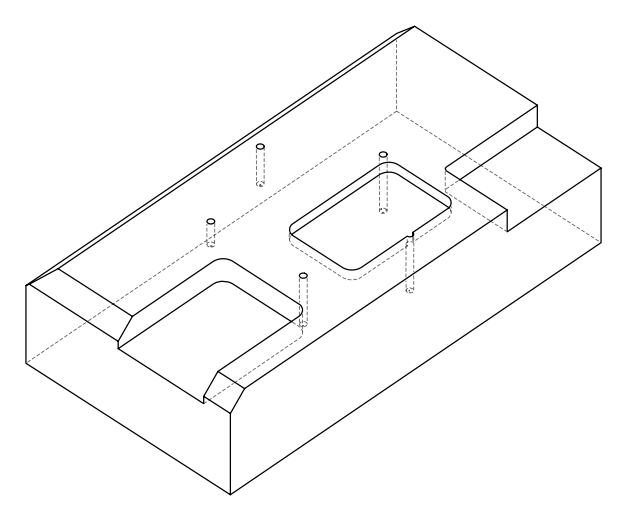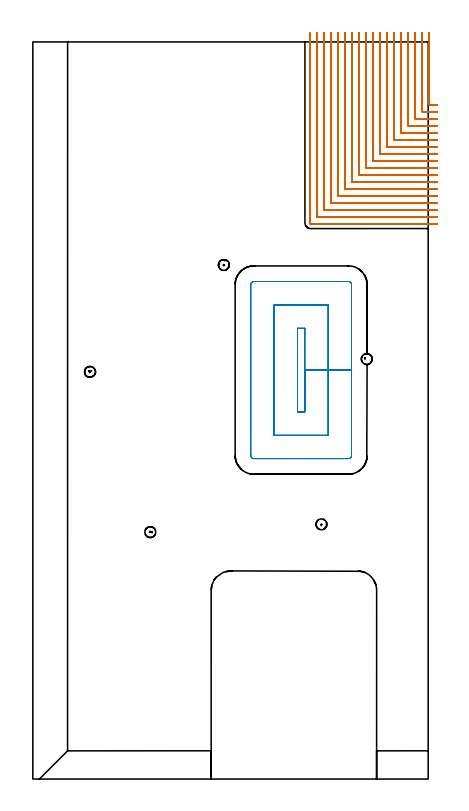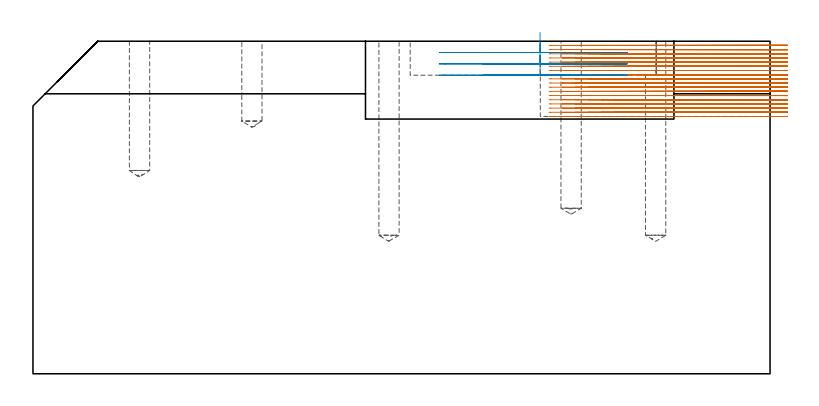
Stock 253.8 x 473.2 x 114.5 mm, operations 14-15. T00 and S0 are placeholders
(PLAN: 16 operations, 4 tool changes, 152.1 min)
(1 SPOT_DRILL | STEP1POCKET | NXT0321_9005460120000 | 0.03 min | 1 mm3)
(2 SPOT_DRILL_1 | STEP1POCKET_1 | NXT0321_9005460120000 | 0.03 min | 0 mm3)
(3 SPOT_DRILL_2 | STEP1POCKET_2 | NXT0321_9005460120000 | 0.03 min | 0 mm3)
(4 SPOT_DRILL_3 | STEP1POCKET_3 | NXT0321_9005460120000 | 0.03 min | 1 mm3)
(5 SPOT_DRILL_4 | STEP1POCKET_4 | NXT0321_9005460120000 | 0.03 min | 0 mm3)
(6 DRILL_BLIND_HOLE_INTO_CENTER | STEP1POCKET | UGT0301_465 | 0.29 min | 2563 mm3)
(7 DRILL_BLIND_HOLE_INTO_CENTER_1 | STEP1POCKET_1 | UGT0301_465 | 0.2 min | 1716 mm3)
(8 DRILL_BLIND_HOLE_INTO_CENTER_2 | STEP1POCKET_2 | UGT0301_465 | 0.13 min | 1106 mm3)
(9 DRILL_BLIND_HOLE_INTO_CENTER_3 | STEP1POCKET_3 | UGT0301_465 | 0.25 min | 2175 mm3)
(10 DRILL_BLIND_HOLE_INTO_CENTER_4 | STEP1POCKET_4 | UGT0301_465 | 0.29 min | 2566 mm3)
(11 AREA_MILL | FG_CHAMFER_SURFACE | UGT0205_001 | 5.94 min | 19822 mm3)
(12 AREA_MILL_1 | FG_CHAMFER_SURFACE_1 | UGT0205_001 | 2.12 min | 6679 mm3)
(13 AREA_MILL_2 | FG_CHAMFER_SURFACE_2 | UGT0205_001 | 30.24 min | 115185 mm3)
(14 MILL_CORNER_NOTCH_RECTANGULAR | CORNER_NOTCH_RECTANGULAR | NXT0201_008 | Follow Part, ap 1.5, ae 75% | 91.65 min | 245388 mm3)
(15 MILL_RECTANGULAR_POCKET | POCKET_RECTANGULAR_STRAIGHT | UGT0201_136 | Follow Part, ap 5, ae 75% | 4.76 min | 130824 mm3)
(16 MILL_SLOT | SLOT_PARTIAL_RECTANGULAR | UGT0201_136 | Follow Part, ap 5, ae 75% | 16.13 min | 376020 mm3)
(TOOL NXT0321_9005460120000 | NC Spot Drill, 142deg, 12mm, Carbide, Uncoated | D12 PA142 FL30 Z2)
(TOOL UGT0301_465 | Carbide Drill 7.0 mm | D7 PA118 FL69 Z2)
(TOOL UGT0205_001 | Chamfer Mill 20 x 3 x 45 deg. | D20 FL50 Z2)
(TOOL NXT0201_008 | ENDMILL 6mm [2P460-0600-NA 1630] | D6 FL26 Z6)
(TOOL UGT0201_136 | Carbide End Mill 20.0 | D20 FL30 Z4)
(OP 14 MILL_CORNER_NOTCH_RECTANGULAR)
G17 G21 G94 G90
T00 M6
G54
G17 G0 G90 X254.2 Y479.173 S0 M3
G43 Z124.5 H1
Z113.061
G94 G1 Y476.173 F250.
Y433.195 F500.
G3 X254.495 Y432.9 R0.3
G1 X256.8
X259.8 F250.
G0 Z124.5
X249.7 Y479.2
Z113.061
G1 Y476.2
Y428.695 F500.
G3 X249.995 Y428.4 R0.3
G1 X256.8
X259.8 F250.
G0 Z124.5
X245.2 Y479.2
Z113.061
G1 Y476.2
Y424.195 F500.
G3 X245.495 Y423.9 R0.3
G1 X256.8
X259.8 F250.
G0 Z124.5
X240.7 Y479.2
Z113.061
G1 Y476.2
Y419.695 F500.
G3 X240.995 Y419.4 R0.3
G1 X256.8
X259.8 F250.
G0 Z124.5
X236.2 Y479.2
Z113.061
G1 Y476.2
Y415.195 F500.
G3 X236.495 Y414.9 R0.3
G1 X256.8
X259.8 F250.
G0 Z124.5
X231.7 Y479.2
Z113.061
G1 Y476.2
Y410.696 F500.
G3 X231.996 Y410.4 R0.3
G1 X256.8
X259.8 F250.
G0 Z124.5
X227.2 Y479.2
Z113.061
G1 Y476.2
Y406.196 F500.
G3 X227.496 Y405.9 R0.3
G1 X256.8
X259.8 F250.
G0 Z124.5
X222.7 Y479.2
Z113.061
G1 Y476.2
Y401.696 F500.
G3 X222.996 Y401.4 R0.3
G1 X256.8
X259.8 F250.
G0 Z124.5
X218.2 Y479.2
Z113.061
G1 Y476.2
Y397.196 F500.
G3 X218.496 Y396.9 R0.3
G1 X256.8
X259.8 F250.
G0 Z124.5
X213.7 Y479.2
Z113.061
G1 Y476.2
Y392.696 F500.
G3 X213.996 Y392.4 R0.3
G1 X256.8
X259.8 F250.
G0 Z124.5
X209.2 Y479.2
Z113.061
G1 Y476.2
Y388.196 F500.
G3 X209.496 Y387.9 R0.3
G1 X256.8
X259.8 F250.
G0 Z124.5
X204.7 Y479.2
Z113.061
G1 Y476.2
Y383.697 F500.
G3 X204.997 Y383.4 R0.3
G1 X256.8
X259.8 F250.
G0 Z124.5
X200.2 Y479.2
Z113.061
G1 Y476.2
Y379.197 F500.
G3 X200.497 Y378.9 R0.3
G1 X256.8
X259.8 F250.
G0 Z124.5
X195.7 Y479.2
Z113.061
G1 Y476.2
Y374.697 F500.
G3 X195.997 Y374.4 R0.3
G1 X256.8
X259.8 F250.
G0 Z124.5
X191.2 Y479.2
Z113.061
G1 Y476.2
Y370.197 F500.
G3 X191.497 Y369.9 R0.3
G1 X256.8
X259.8 F250.
G0 Z124.5
X186.7 Y479.2
Z113.061
G1 Y476.2
Y365.697 F500.
G3 X186.997 Y365.4 R0.3
G1 X256.8
X259.8 F250.
G0 Z124.5
X182.2 Y479.2
Z113.061
G1 Y476.2
Y361.197 F500.
G3 X182.497 Y360.9 R0.3
G1 X256.8
X259.8 F250.
G0 Z124.5
X177.7 Y479.2
Z113.061
G1 Y476.2
Y357. F500.
G3 X178.3 Y356.4 R0.6
G1 X256.8
X259.8 F250.
G0 Z124.5
X254.2 Y479.173
Z111.622
G1 Y476.173
Y433.195 F500.
G3 X254.495 Y432.9 R0.3
G1 X256.8
X259.8 F250.
G0 Z124.5
X249.7 Y479.2
Z111.622
G1 Y476.2
Y428.695 F500.
G3 X249.995 Y428.4 R0.3
G1 X256.8
X259.8 F250.
G0 Z124.5
X245.2 Y479.2
Z111.622
G1 Y476.2
Y424.195 F500.
G3 X245.495 Y423.9 R0.3
G1 X256.8
X259.8 F250.
G0 Z124.5
X240.7 Y479.2
Z111.622
G1 Y476.2
Y419.695 F500.
G3 X240.995 Y419.4 R0.3
G1 X256.8
X259.8 F250.
G0 Z124.5
X236.2 Y479.2
Z111.622
G1 Y476.2
Y415.195 F500.
G3 X236.495 Y414.9 R0.3
G1 X256.8
X259.8 F250.
G0 Z124.5
X231.7 Y479.2
Z111.622
G1 Y476.2
Y410.696 F500.
G3 X231.996 Y410.4 R0.3
G1 X256.8
X259.8 F250.
G0 Z124.5
X227.2 Y479.2
Z111.622
G1 Y476.2
Y406.196 F500.
G3 X227.496 Y405.9 R0.3
G1 X256.8
X259.8 F250.
G0 Z124.5
X222.7 Y479.2
Z111.622
G1 Y476.2
Y401.696 F500.
G3 X222.996 Y401.4 R0.3
G1 X256.8
X259.8 F250.
G0 Z124.5
X218.2 Y479.2
Z111.622
G1 Y476.2
Y397.196 F500.
G3 X218.496 Y396.9 R0.3
G1 X256.8
X259.8 F250.
G0 Z124.5
X213.7 Y479.2
Z111.622
G1 Y476.2
Y392.696 F500.
G3 X213.996 Y392.4 R0.3
G1 X256.8
X259.8 F250.
G0 Z124.5
X209.2 Y479.2
Z111.622
G1 Y476.2
Y388.196 F500.
G3 X209.496 Y387.9 R0.3
G1 X256.8
X259.8 F250.
G0 Z124.5
X204.7 Y479.2
Z111.622
G1 Y476.2
Y383.697 F500.
G3 X204.997 Y383.4 R0.3
G1 X256.8
X259.8 F250.
G0 Z124.5
X200.2 Y479.2
Z111.622
G1 Y476.2
Y379.197 F500.
G3 X200.497 Y378.9 R0.3
G1 X256.8
X259.8 F250.
G0 Z124.5
X195.7 Y479.2
Z111.622
G1 Y476.2
Y374.697 F500.
G3 X195.997 Y374.4 R0.3
G1 X256.8
X259.8 F250.
G0 Z124.5
X191.2 Y479.2
Z111.622
G1 Y476.2
Y370.197 F500.
G3 X191.497 Y369.9 R0.3
G1 X256.8
X259.8 F250.
G0 Z124.5
X186.7 Y479.2
Z111.622
G1 Y476.2
Y365.697 F500.
G3 X186.997 Y365.4 R0.3
G1 X256.8
X259.8 F250.
G0 Z124.5
X182.2 Y479.2
Z111.622
G1 Y476.2
Y361.197 F500.
G3 X182.497 Y360.9 R0.3
G1 X256.8
X259.8 F250.
G0 Z124.5
X177.7 Y479.2
Z111.622
G1 Y476.2
Y357. F500.
G3 X178.3 Y356.4 R0.6
G1 X256.8
X259.8 F250.
G0 Z124.5
X254.2 Y479.173
Z110.183
G1 Y476.173
Y433.195 F500.
G3 X254.495 Y432.9 R0.3
G1 X256.8
X259.8 F250.
G0 Z124.5
X249.7 Y479.2
Z110.183
G1 Y476.2
Y428.695 F500.
G3 X249.995 Y428.4 R0.3
G1 X256.8
X259.8 F250.
G0 Z124.5
X245.2 Y479.2
Z110.183
G1 Y476.2
Y424.195 F500.
G3 X245.495 Y423.9 R0.3
G1 X256.8
X259.8 F250.
G0 Z124.5
X240.7 Y479.2
Z110.183
G1 Y476.2
Y419.695 F500.
G3 X240.995 Y419.4 R0.3
G1 X256.8
X259.8 F250.
G0 Z124.5
X236.2 Y479.2
Z110.183
G1 Y476.2
Y415.195 F500.
G3 X236.495 Y414.9 R0.3
G1 X256.8
X259.8 F250.
G0 Z124.5
X231.7 Y479.2
Z110.183
G1 Y476.2
Y410.695 F500.
G3 X231.995 Y410.4 R0.3
G1 X256.8
X259.8 F250.
G0 Z124.5
X227.2 Y479.2
Z110.183
G1 Y476.2
Y406.196 F500.
G3 X227.496 Y405.9 R0.3
G1 X256.8
X259.8 F250.
G0 Z124.5
X222.7 Y479.2
Z110.183
G1 Y476.2
Y401.696 F500.
G3 X222.996 Y401.4 R0.3
G1 X256.8
X259.8 F250.
G0 Z124.5
X218.2 Y479.2
Z110.183
G1 Y476.2
Y397.196 F500.
G3 X218.496 Y396.9 R0.3
G1 X256.8
X259.8 F250.
G0 Z124.5
X213.7 Y479.2
Z110.183
G1 Y476.2
Y392.696 F500.
G3 X213.996 Y392.4 R0.3
G1 X256.8
X259.8 F250.
G0 Z124.5
X209.2 Y479.2
Z110.183
G1 Y476.2
Y388.196 F500.
G3 X209.496 Y387.9 R0.3
G1 X256.8
X259.8 F250.
G0 Z124.5
X204.7 Y479.2
Z110.183
G1 Y476.2
Y383.697 F500.
G3 X204.997 Y383.4 R0.3
G1 X256.8
X259.8 F250.
G0 Z124.5
X200.2 Y479.2
Z110.183
G1 Y476.2
Y379.197 F500.
G3 X200.497 Y378.9 R0.3
G1 X256.8
X259.8 F250.
G0 Z124.5
X195.7 Y479.2
Z110.183
G1 Y476.2
Y374.697 F500.
G3 X195.997 Y374.4 R0.3
G1 X256.8
X259.8 F250.
G0 Z124.5
X191.2 Y479.2
Z110.183
G1 Y476.2
Y370.197 F500.
G3 X191.497 Y369.9 R0.3
G1 X256.8
X259.8 F250.
G0 Z124.5
X186.7 Y479.2
Z110.183
G1 Y476.2
Y365.697 F500.
G3 X186.997 Y365.4 R0.3
G1 X256.8
X259.8 F250.
G0 Z124.5
X182.2 Y479.2
Z110.183
G1 Y476.2
Y361.197 F500.
G3 X182.497 Y360.9 R0.3
G1 X256.8
X259.8 F250.
G0 Z124.5
X177.7 Y479.2
Z110.183
G1 Y476.2
Y357. F500.
G3 X178.3 Y356.4 R0.6
G1 X256.8
X259.8 F250.
G0 Z124.5
X254.2 Y479.173
Z108.744
G1 Y476.173
Y433.195 F500.
G3 X254.495 Y432.9 R0.3
G1 X256.8
X259.8 F250.
G0 Z124.5
X249.7 Y479.2
Z108.744
G1 Y476.2
Y428.695 F500.
G3 X249.995 Y428.4 R0.3
G1 X256.8
X259.8 F250.
G0 Z124.5
X245.2 Y479.2
Z108.744
G1 Y476.2
Y424.195 F500.
G3 X245.495 Y423.9 R0.3
G1 X256.8
X259.8 F250.
G0 Z124.5
X240.7 Y479.2
Z108.744
G1 Y476.2
Y419.695 F500.
G3 X240.995 Y419.4 R0.3
G1 X256.8
X259.8 F250.
G0 Z124.5
X236.2 Y479.2
Z108.744
G1 Y476.2
Y415.195 F500.
G3 X236.495 Y414.9 R0.3
G1 X256.8
X259.8 F250.
G0 Z124.5
X231.7 Y479.2
Z108.744
G1 Y476.2
Y410.696 F500.
G3 X231.996 Y410.4 R0.3
G1 X256.8
X259.8 F250.
G0 Z124.5
X227.2 Y479.2
Z108.744
G1 Y476.2
Y406.196 F500.
G3 X227.496 Y405.9 R0.3
G1 X256.8
X259.8 F250.
G0 Z124.5
X222.7 Y479.2
Z108.744
G1 Y476.2
Y401.696 F500.
G3 X222.996 Y401.4 R0.3
G1 X256.8
X259.8 F250.
G0 Z124.5
X218.2 Y479.2
Z108.744
G1 Y476.2
Y397.196 F500.
G3 X218.496 Y396.9 R0.3
G1 X256.8
X259.8 F250.
G0 Z124.5
X213.7 Y479.2
Z108.744
G1 Y476.2
Y392.696 F500.
G3 X213.996 Y392.4 R0.3
G1 X256.8
X259.8 F250.
G0 Z124.5
X209.2 Y479.2
Z108.744
G1 Y476.2
Y388.196 F500.
G3 X209.496 Y387.9 R0.3
G1 X256.8
X259.8 F250.
G0 Z124.5
X204.7 Y479.2
Z108.744
G1 Y476.2
Y383.697 F500.
G3 X204.997 Y383.4 R0.3
G1 X256.8
X259.8 F250.
G0 Z124.5
X200.2 Y479.2
Z108.744
G1 Y476.2
Y379.197 F500.
G3 X200.497 Y378.9 R0.3
G1 X256.8
X259.8 F250.
G0 Z124.5
X195.7 Y479.2
Z108.744
G1 Y476.2
Y374.697 F500.
G3 X195.997 Y374.4 R0.3
G1 X256.8
X259.8 F250.
G0 Z124.5
X191.2 Y479.2
Z108.744
G1 Y476.2
Y370.197 F500.
G3 X191.497 Y369.9 R0.3
G1 X256.8
X259.8 F250.
G0 Z124.5
X186.7 Y479.2
Z108.744
G1 Y476.2
Y365.697 F500.
G3 X186.997 Y365.4 R0.3
G1 X256.8
X259.8 F250.
G0 Z124.5
X182.2 Y479.2
Z108.744
G1 Y476.2
Y361.197 F500.
G3 X182.497 Y360.9 R0.3
G1 X256.8
X259.8 F250.
G0 Z124.5
X177.7 Y479.2
Z108.744
G1 Y476.2
Y357. F500.
G3 X178.3 Y356.4 R0.6
G1 X256.8
X259.8 F250.
G0 Z124.5
X254.2 Y479.173
Z107.305
G1 Y476.173
Y433.195 F500.
G3 X254.495 Y432.9 R0.3
G1 X256.8
X259.8 F250.
G0 Z124.5
X249.7 Y479.2
Z107.305
G1 Y476.2
Y428.695 F500.
G3 X249.995 Y428.4 R0.3
G1 X256.8
X259.8 F250.
G0 Z124.5
X245.2 Y479.2
Z107.305
G1 Y476.2
Y424.195 F500.
G3 X245.495 Y423.9 R0.3
G1 X256.8
X259.8 F250.
G0 Z124.5
X240.7 Y479.2
Z107.305
G1 Y476.2
Y419.695 F500.
G3 X240.995 Y419.4 R0.3
G1 X256.8
X259.8 F250.
G0 Z124.5
X236.2 Y479.2
Z107.305
G1 Y476.2
Y415.195 F500.
G3 X236.495 Y414.9 R0.3
G1 X256.8
X259.8 F250.
G0 Z124.5
X231.7 Y479.2
Z107.305
G1 Y476.2
Y410.695 F500.
G3 X231.995 Y410.4 R0.3
G1 X256.8
X259.8 F250.
G0 Z124.5
X227.2 Y479.2
Z107.305
G1 Y476.2
Y406.196 F500.
G3 X227.496 Y405.9 R0.3
G1 X256.8
X259.8 F250.
G0 Z124.5
X222.7 Y479.2
Z107.305
G1 Y476.2
Y401.696 F500.
G3 X222.996 Y401.4 R0.3
G1 X256.8
X259.8 F250.
G0 Z124.5
X218.2 Y479.2
Z107.305
G1 Y476.2
Y397.196 F500.
G3 X218.496 Y396.9 R0.3
G1 X256.8
X259.8 F250.
G0 Z124.5
X213.7 Y479.2
Z107.305
G1 Y476.2
Y392.696 F500.
G3 X213.996 Y392.4 R0.3
G1 X256.8
X259.8 F250.
G0 Z124.5
X209.2 Y479.2
Z107.305
G1 Y476.2
Y388.196 F500.
G3 X209.496 Y387.9 R0.3
G1 X256.8
X259.8 F250.
G0 Z124.5
X204.7 Y479.2
Z107.305
G1 Y476.2
Y383.697 F500.
G3 X204.997 Y383.4 R0.3
G1 X256.8
X259.8 F250.
G0 Z124.5
X200.2 Y479.2
Z107.305
G1 Y476.2
Y379.197 F500.
G3 X200.497 Y378.9 R0.3
G1 X256.8
X259.8 F250.
G0 Z124.5
X195.7 Y479.2
Z107.305
G1 Y476.2
Y374.697 F500.
G3 X195.997 Y374.4 R0.3
G1 X256.8
X259.8 F250.
G0 Z124.5
X191.2 Y479.2
Z107.305
G1 Y476.2
Y370.197 F500.
G3 X191.497 Y369.9 R0.3
G1 X256.8
X259.8 F250.
G0 Z124.5
X186.7 Y479.2
Z107.305
G1 Y476.2
Y365.697 F500.
G3 X186.997 Y365.4 R0.3
G1 X256.8
X259.8 F250.
G0 Z124.5
X182.2 Y479.2
Z107.305
G1 Y476.2
Y361.197 F500.
G3 X182.497 Y360.9 R0.3
G1 X256.8
X259.8 F250.
G0 Z124.5
X177.7 Y479.2
Z107.305
G1 Y476.2
Y357. F500.
G3 X178.3 Y356.4 R0.6
G1 X256.8
X259.8 F250.
G0 Z124.5
X254.2 Y479.173
Z105.867
G1 Y476.173
Y433.195 F500.
G3 X254.495 Y432.9 R0.3
G1 X256.8
X259.8 F250.
G0 Z124.5
X249.7 Y479.2
Z105.867
G1 Y476.2
Y428.695 F500.
G3 X249.995 Y428.4 R0.3
G1 X256.8
X259.8 F250.
G0 Z124.5
X245.2 Y479.2
Z105.867
G1 Y476.2
Y424.195 F500.
G3 X245.495 Y423.9 R0.3
G1 X256.8
X259.8 F250.
G0 Z124.5
X240.7 Y479.2
Z105.867
G1 Y476.2
Y419.695 F500.
G3 X240.995 Y419.4 R0.3
G1 X256.8
X259.8 F250.
G0 Z124.5
X236.2 Y479.2
Z105.867
G1 Y476.2
Y415.195 F500.
G3 X236.495 Y414.9 R0.3
G1 X256.8
X259.8 F250.
G0 Z124.5
X231.7 Y479.2
Z105.867
G1 Y476.2
Y410.696 F500.
G3 X231.996 Y410.4 R0.3
G1 X256.8
X259.8 F250.
G0 Z124.5
X227.2 Y479.2
Z105.867
G1 Y476.2
Y406.196 F500.
G3 X227.496 Y405.9 R0.3
G1 X256.8
X259.8 F250.
G0 Z124.5
X222.7 Y479.2
Z105.867
G1 Y476.2
Y401.696 F500.
G3 X222.996 Y401.4 R0.3
G1 X256.8
X259.8 F250.
G0 Z124.5
X218.2 Y479.2
Z105.867
G1 Y476.2
Y397.196 F500.
G3 X218.496 Y396.9 R0.3
G1 X256.8
X259.8 F250.
G0 Z124.5
X213.7 Y479.2
Z105.867
G1 Y476.2
Y392.696 F500.
G3 X213.996 Y392.4 R0.3
G1 X256.8
X259.8 F250.
G0 Z124.5
X209.2 Y479.2
Z105.867
G1 Y476.2
Y388.196 F500.
G3 X209.496 Y387.9 R0.3
G1 X256.8
X259.8 F250.
G0 Z124.5
X204.7 Y479.2
Z105.867
G1 Y476.2
Y383.697 F500.
G3 X204.997 Y383.4 R0.3
G1 X256.8
X259.8 F250.
G0 Z124.5
X200.2 Y479.2
Z105.867
G1 Y476.2
Y379.197 F500.
G3 X200.497 Y378.9 R0.3
G1 X256.8
X259.8 F250.
G0 Z124.5
X195.7 Y479.2
Z105.867
G1 Y476.2
Y374.697 F500.
G3 X195.997 Y374.4 R0.3
G1 X256.8
X259.8 F250.
G0 Z124.5
X191.2 Y479.2
Z105.867
G1 Y476.2
Y370.197 F500.
G3 X191.497 Y369.9 R0.3
G1 X256.8
X259.8 F250.
G0 Z124.5
X186.7 Y479.2
Z105.867
G1 Y476.2
Y365.697 F500.
G3 X186.997 Y365.4 R0.3
G1 X256.8
X259.8 F250.
G0 Z124.5
X182.2 Y479.2
Z105.867
G1 Y476.2
Y361.197 F500.
G3 X182.497 Y360.9 R0.3
G1 X256.8
X259.8 F250.
G0 Z124.5
X177.7 Y479.2
Z105.867
G1 Y476.2
Y357. F500.
G3 X178.3 Y356.4 R0.6
G1 X256.8
X259.8 F250.
G0 Z124.5
X254.2 Y479.173
Z104.428
G1 Y476.173
Y433.195 F500.
G3 X254.495 Y432.9 R0.3
G1 X256.8
X259.8 F250.
G0 Z124.5
X249.7 Y479.2
Z104.428
G1 Y476.2
Y428.695 F500.
G3 X249.995 Y428.4 R0.3
G1 X256.8
X259.8 F250.
G0 Z124.5
X245.2 Y479.2
Z104.428
G1 Y476.2
Y424.195 F500.
G3 X245.495 Y423.9 R0.3
G1 X256.8
X259.8 F250.
G0 Z124.5
X240.7 Y479.2
Z104.428
G1 Y476.2
Y419.695 F500.
G3 X240.995 Y419.4 R0.3
G1 X256.8
X259.8 F250.
G0 Z124.5
X236.2 Y479.2
Z104.428
G1 Y476.2
Y415.195 F500.
G3 X236.495 Y414.9 R0.3
G1 X256.8
X259.8 F250.
G0 Z124.5
X231.7 Y479.2
Z104.428
G1 Y476.2
Y410.696 F500.
G3 X231.996 Y410.4 R0.3
G1 X256.8
X259.8 F250.
G0 Z124.5
X227.2 Y479.2
Z104.428
G1 Y476.2
Y406.196 F500.
G3 X227.496 Y405.9 R0.3
G1 X256.8
X259.8 F250.
G0 Z124.5
X222.7 Y479.2
Z104.428
G1 Y476.2
Y401.696 F500.
G3 X222.996 Y401.4 R0.3
G1 X256.8
X259.8 F250.
G0 Z124.5
X218.2 Y479.2
Z104.428
G1 Y476.2
Y397.196 F500.
G3 X218.496 Y396.9 R0.3
G1 X256.8
X259.8 F250.
G0 Z124.5
X213.7 Y479.2
Z104.428
G1 Y476.2
Y392.696 F500.
G3 X213.996 Y392.4 R0.3
G1 X256.8
X259.8 F250.
G0 Z124.5
X209.2 Y479.2
Z104.428
G1 Y476.2
Y388.196 F500.
G3 X209.496 Y387.9 R0.3
G1 X256.8
X259.8 F250.
G0 Z124.5
X204.7 Y479.2
Z104.428
G1 Y476.2
Y383.697 F500.
G3 X204.997 Y383.4 R0.3
G1 X256.8
X259.8 F250.
G0 Z124.5
X200.2 Y479.2
Z104.428
G1 Y476.2
Y379.197 F500.
G3 X200.497 Y378.9 R0.3
G1 X256.8
X259.8 F250.
G0 Z124.5
X195.7 Y479.2
Z104.428
G1 Y476.2
Y374.697 F500.
G3 X195.997 Y374.4 R0.3
G1 X256.8
X259.8 F250.
G0 Z124.5
X191.2 Y479.2
Z104.428
G1 Y476.2
Y370.197 F500.
G3 X191.497 Y369.9 R0.3
G1 X256.8
X259.8 F250.
G0 Z124.5
X186.7 Y479.2
Z104.428
G1 Y476.2
Y365.697 F500.
G3 X186.997 Y365.4 R0.3
G1 X256.8
X259.8 F250.
G0 Z124.5
X182.2 Y479.2
Z104.428
G1 Y476.2
Y361.197 F500.
G3 X182.497 Y360.9 R0.3
G1 X256.8
X259.8 F250.
G0 Z124.5
X177.7 Y479.2
Z104.428
G1 Y476.2
Y357. F500.
G3 X178.3 Y356.4 R0.6
G1 X256.8
X259.8 F250.
G0 Z124.5
X254.2 Y479.173
Z102.989
G1 Y476.173
Y433.195 F500.
G3 X254.495 Y432.9 R0.3
G1 X256.8
X259.8 F250.
G0 Z124.5
X249.7 Y479.2
Z102.989
G1 Y476.2
Y428.695 F500.
G3 X249.995 Y428.4 R0.3
G1 X256.8
X259.8 F250.
G0 Z124.5
X245.2 Y479.2
Z102.989
G1 Y476.2
Y424.195 F500.
G3 X245.495 Y423.9 R0.3
G1 X256.8
X259.8 F250.
G0 Z124.5
X240.7 Y479.2
Z102.989
G1 Y476.2
Y419.695 F500.
G3 X240.995 Y419.4 R0.3
G1 X256.8
X259.8 F250.
G0 Z124.5
X236.2 Y479.2
Z102.989
G1 Y476.2
Y415.195 F500.
G3 X236.495 Y414.9 R0.3
G1 X256.8
X259.8 F250.
G0 Z124.5
X231.7 Y479.2
Z102.989
G1 Y476.2
Y410.696 F500.
G3 X231.996 Y410.4 R0.3
G1 X256.8
X259.8 F250.
G0 Z124.5
X227.2 Y479.2
Z102.989
G1 Y476.2
Y406.196 F500.
G3 X227.496 Y405.9 R0.3
G1 X256.8
X259.8 F250.
G0 Z124.5
X222.7 Y479.2
Z102.989
G1 Y476.2
Y401.696 F500.
G3 X222.996 Y401.4 R0.3
G1 X256.8
X259.8 F250.
G0 Z124.5
X218.2 Y479.2
Z102.989
G1 Y476.2
Y397.196 F500.
G3 X218.496 Y396.9 R0.3
G1 X256.8
X259.8 F250.
G0 Z124.5
X213.7 Y479.2
Z102.989
G1 Y476.2
Y392.696 F500.
G3 X213.996 Y392.4 R0.3
G1 X256.8
X259.8 F250.
G0 Z124.5
X209.2 Y479.2
Z102.989
G1 Y476.2
Y388.196 F500.
G3 X209.496 Y387.9 R0.3
G1 X256.8
X259.8 F250.
G0 Z124.5
X204.7 Y479.2
Z102.989
G1 Y476.2
Y383.697 F500.
G3 X204.997 Y383.4 R0.3
G1 X256.8
X259.8 F250.
G0 Z124.5
X200.2 Y479.2
Z102.989
G1 Y476.2
Y379.197 F500.
G3 X200.497 Y378.9 R0.3
G1 X256.8
X259.8 F250.
G0 Z124.5
X195.7 Y479.2
Z102.989
G1 Y476.2
Y374.697 F500.
G3 X195.997 Y374.4 R0.3
G1 X256.8
X259.8 F250.
G0 Z124.5
X191.2 Y479.2
Z102.989
G1 Y476.2
Y370.197 F500.
G3 X191.497 Y369.9 R0.3
G1 X256.8
X259.8 F250.
G0 Z124.5
X186.7 Y479.2
Z102.989
G1 Y476.2
Y365.697 F500.
G3 X186.997 Y365.4 R0.3
G1 X256.8
X259.8 F250.
G0 Z124.5
X182.2 Y479.2
Z102.989
G1 Y476.2
Y361.197 F500.
G3 X182.497 Y360.9 R0.3
G1 X256.8
X259.8 F250.
G0 Z124.5
X177.7 Y479.2
Z102.989
G1 Y476.2
Y357. F500.
G3 X178.3 Y356.4 R0.6
G1 X256.8
X259.8 F250.
G0 Z124.5
X254.2 Y479.173
Z101.55
G1 Y476.173
Y433.195 F500.
G3 X254.495 Y432.9 R0.3
G1 X256.8
X259.8 F250.
G0 Z124.5
X249.7 Y479.2
Z101.55
G1 Y476.2
Y428.695 F500.
G3 X249.995 Y428.4 R0.3
G1 X256.8
X259.8 F250.
G0 Z124.5
X245.2 Y479.2
Z101.55
G1 Y476.2
Y424.195 F500.
G3 X245.495 Y423.9 R0.3
G1 X256.8
X259.8 F250.
G0 Z124.5
X240.7 Y479.2
Z101.55
G1 Y476.2
Y419.695 F500.
G3 X240.995 Y419.4 R0.3
G1 X256.8
X259.8 F250.
G0 Z124.5
X236.2 Y479.2
Z101.55
G1 Y476.2
Y415.195 F500.
G3 X236.495 Y414.9 R0.3
G1 X256.8
X259.8 F250.
G0 Z124.5
X231.7 Y479.2
Z101.55
G1 Y476.2
Y410.695 F500.
G3 X231.995 Y410.4 R0.3
G1 X256.8
X259.8 F250.
G0 Z124.5
X227.2 Y479.2
Z101.55
G1 Y476.2
Y406.196 F500.
G3 X227.496 Y405.9 R0.3
G1 X256.8
X259.8 F250.
G0 Z124.5
X222.7 Y479.2
Z101.55
G1 Y476.2
Y401.696 F500.
G3 X222.996 Y401.4 R0.3
G1 X256.8
X259.8 F250.
G0 Z124.5
X218.2 Y479.2
Z101.55
G1 Y476.2
Y397.196 F500.
G3 X218.496 Y396.9 R0.3
G1 X256.8
X259.8 F250.
G0 Z124.5
X213.7 Y479.2
Z101.55
G1 Y476.2
Y392.696 F500.
G3 X213.996 Y392.4 R0.3
G1 X256.8
X259.8 F250.
G0 Z124.5
X209.2 Y479.2
Z101.55
G1 Y476.2
Y388.196 F500.
G3 X209.496 Y387.9 R0.3
G1 X256.8
X259.8 F250.
G0 Z124.5
X204.7 Y479.2
Z101.55
G1 Y476.2
Y383.697 F500.
G3 X204.997 Y383.4 R0.3
G1 X256.8
X259.8 F250.
G0 Z124.5
X200.2 Y479.2
Z101.55
G1 Y476.2
Y379.197 F500.
G3 X200.497 Y378.9 R0.3
G1 X256.8
X259.8 F250.
G0 Z124.5
X195.7 Y479.2
Z101.55
G1 Y476.2
Y374.697 F500.
G3 X195.997 Y374.4 R0.3
G1 X256.8
X259.8 F250.
G0 Z124.5
X191.2 Y479.2
Z101.55
G1 Y476.2
Y370.197 F500.
G3 X191.497 Y369.9 R0.3
G1 X256.8
X259.8 F250.
G0 Z124.5
X186.7 Y479.2
Z101.55
G1 Y476.2
Y365.697 F500.
G3 X186.997 Y365.4 R0.3
G1 X256.8
X259.8 F250.
G0 Z124.5
X182.2 Y479.2
Z101.55
G1 Y476.2
Y361.197 F500.
G3 X182.497 Y360.9 R0.3
G1 X256.8
X259.8 F250.
G0 Z124.5
X177.7 Y479.2
Z101.55
G1 Y476.2
Y357. F500.
G3 X178.3 Y356.4 R0.6
G1 X256.8
X259.8 F250.
G0 Z124.5
X254.2 Y479.173
Z100.111
G1 Y476.173
Y433.195 F500.
G3 X254.495 Y432.9 R0.3
G1 X256.8
X259.8 F250.
G0 Z124.5
X249.7 Y479.2
Z100.111
G1 Y476.2
Y428.695 F500.
G3 X249.995 Y428.4 R0.3
G1 X256.8
X259.8 F250.
G0 Z124.5
X245.2 Y479.2
Z100.111
G1 Y476.2
Y424.195 F500.
G3 X245.495 Y423.9 R0.3
G1 X256.8
X259.8 F250.
G0 Z124.5
X240.7 Y479.2
Z100.111
G1 Y476.2
Y419.695 F500.
G3 X240.995 Y419.4 R0.3
G1 X256.8
X259.8 F250.
G0 Z124.5
X236.2 Y479.2
Z100.111
G1 Y476.2
Y415.195 F500.
G3 X236.495 Y414.9 R0.3
G1 X256.8
X259.8 F250.
G0 Z124.5
X231.7 Y479.2
Z100.111
G1 Y476.2
Y410.696 F500.
G3 X231.996 Y410.4 R0.3
G1 X256.8
X259.8 F250.
G0 Z124.5
X227.2 Y479.2
Z100.111
G1 Y476.2
Y406.196 F500.
G3 X227.496 Y405.9 R0.3
G1 X256.8
X259.8 F250.
G0 Z124.5
X222.7 Y479.2
Z100.111
G1 Y476.2
Y401.696 F500.
G3 X222.996 Y401.4 R0.3
G1 X256.8
X259.8 F250.
G0 Z124.5
X218.2 Y479.2
Z100.111
G1 Y476.2
Y397.196 F500.
G3 X218.496 Y396.9 R0.3
G1 X256.8
X259.8 F250.
G0 Z124.5
X213.7 Y479.2
Z100.111
G1 Y476.2
Y392.696 F500.
G3 X213.996 Y392.4 R0.3
G1 X256.8
X259.8 F250.
G0 Z124.5
X209.2 Y479.2
Z100.111
G1 Y476.2
Y388.196 F500.
G3 X209.496 Y387.9 R0.3
G1 X256.8
X259.8 F250.
G0 Z124.5
X204.7 Y479.2
Z100.111
G1 Y476.2
Y383.697 F500.
G3 X204.997 Y383.4 R0.3
G1 X256.8
X259.8 F250.
G0 Z124.5
X200.2 Y479.2
Z100.111
G1 Y476.2
Y379.197 F500.
G3 X200.497 Y378.9 R0.3
G1 X256.8
X259.8 F250.
G0 Z124.5
X195.7 Y479.2
Z100.111
G1 Y476.2
Y374.697 F500.
G3 X195.997 Y374.4 R0.3
G1 X256.8
X259.8 F250.
G0 Z124.5
X191.2 Y479.2
Z100.111
G1 Y476.2
Y370.197 F500.
G3 X191.497 Y369.9 R0.3
G1 X256.8
X259.8 F250.
G0 Z124.5
X186.7 Y479.2
Z100.111
G1 Y476.2
Y365.697 F500.
G3 X186.997 Y365.4 R0.3
G1 X256.8
X259.8 F250.
G0 Z124.5
X182.2 Y479.2
Z100.111
G1 Y476.2
Y361.197 F500.
G3 X182.497 Y360.9 R0.3
G1 X256.8
X259.8 F250.
G0 Z124.5
X177.7 Y479.2
Z100.111
G1 Y476.2
Y357. F500.
G3 X178.3 Y356.4 R0.6
G1 X256.8
X259.8 F250.
G0 Z124.5
X254.2 Y479.173
Z98.672
G1 Y476.173
Y433.195 F500.
G3 X254.495 Y432.9 R0.3
G1 X256.8
X259.8 F250.
G0 Z124.5
X249.7 Y479.2
Z98.672
G1 Y476.2
Y428.695 F500.
G3 X249.995 Y428.4 R0.3
G1 X256.8
X259.8 F250.
G0 Z124.5
X245.2 Y479.2
Z98.672
G1 Y476.2
Y424.195 F500.
G3 X245.495 Y423.9 R0.3
G1 X256.8
X259.8 F250.
G0 Z124.5
X240.7 Y479.2
Z98.672
G1 Y476.2
Y419.695 F500.
G3 X240.995 Y419.4 R0.3
G1 X256.8
X259.8 F250.
G0 Z124.5
X236.2 Y479.2
Z98.672
G1 Y476.2
Y415.195 F500.
G3 X236.495 Y414.9 R0.3
G1 X256.8
X259.8 F250.
G0 Z124.5
X231.7 Y479.2
Z98.672
G1 Y476.2
Y410.696 F500.
G3 X231.996 Y410.4 R0.3
G1 X256.8
X259.8 F250.
G0 Z124.5
X227.2 Y479.2
Z98.672
G1 Y476.2
Y406.196 F500.
G3 X227.496 Y405.9 R0.3
G1 X256.8
X259.8 F250.
G0 Z124.5
X222.7 Y479.2
Z98.672
G1 Y476.2
Y401.696 F500.
G3 X222.996 Y401.4 R0.3
G1 X256.8
X259.8 F250.
G0 Z124.5
X218.2 Y479.2
Z98.672
G1 Y476.2
Y397.196 F500.
G3 X218.496 Y396.9 R0.3
G1 X256.8
X259.8 F250.
G0 Z124.5
X213.7 Y479.2
Z98.672
G1 Y476.2
Y392.696 F500.
G3 X213.996 Y392.4 R0.3
G1 X256.8
X259.8 F250.
G0 Z124.5
X209.2 Y479.2
Z98.672
G1 Y476.2
Y388.196 F500.
G3 X209.496 Y387.9 R0.3
G1 X256.8
X259.8 F250.
G0 Z124.5
X204.7 Y479.2
Z98.672
G1 Y476.2
Y383.697 F500.
G3 X204.997 Y383.4 R0.3
G1 X256.8
X259.8 F250.
G0 Z124.5
X200.2 Y479.2
Z98.672
G1 Y476.2
Y379.197 F500.
G3 X200.497 Y378.9 R0.3
G1 X256.8
X259.8 F250.
G0 Z124.5
X195.7 Y479.2
Z98.672
G1 Y476.2
Y374.697 F500.
G3 X195.997 Y374.4 R0.3
G1 X256.8
X259.8 F250.
G0 Z124.5
X191.2 Y479.2
Z98.672
G1 Y476.2
Y370.197 F500.
G3 X191.497 Y369.9 R0.3
G1 X256.8
X259.8 F250.
G0 Z124.5
X186.7 Y479.2
Z98.672
G1 Y476.2
Y365.697 F500.
G3 X186.997 Y365.4 R0.3
G1 X256.8
X259.8 F250.
G0 Z124.5
X182.2 Y479.2
Z98.672
G1 Y476.2
Y361.197 F500.
G3 X182.497 Y360.9 R0.3
G1 X256.8
X259.8 F250.
G0 Z124.5
X177.7 Y479.2
Z98.672
G1 Y476.2
Y357. F500.
G3 X178.3 Y356.4 R0.6
G1 X256.8
X259.8 F250.
G0 Z124.5
X254.2 Y479.173
Z97.233
G1 Y476.173
Y433.195 F500.
G3 X254.495 Y432.9 R0.3
G1 X256.8
X259.8 F250.
G0 Z124.5
X249.7 Y479.2
Z97.233
G1 Y476.2
Y428.695 F500.
G3 X249.995 Y428.4 R0.3
G1 X256.8
X259.8 F250.
G0 Z124.5
X245.2 Y479.2
Z97.233
G1 Y476.2
Y424.195 F500.
G3 X245.495 Y423.9 R0.3
G1 X256.8
X259.8 F250.
G0 Z124.5
X240.7 Y479.2
Z97.233
G1 Y476.2
Y419.695 F500.
G3 X240.995 Y419.4 R0.3
G1 X256.8
X259.8 F250.
G0 Z124.5
X236.2 Y479.2
Z97.233
G1 Y476.2
Y415.195 F500.
G3 X236.495 Y414.9 R0.3
G1 X256.8
X259.8 F250.
G0 Z124.5
X231.7 Y479.2
Z97.233
G1 Y476.2
Y410.696 F500.
G3 X231.996 Y410.4 R0.3
G1 X256.8
X259.8 F250.
G0 Z124.5
X227.2 Y479.2
Z97.233
G1 Y476.2
Y406.196 F500.
G3 X227.496 Y405.9 R0.3
G1 X256.8
X259.8 F250.
G0 Z124.5
X222.7 Y479.2
Z97.233
G1 Y476.2
Y401.696 F500.
G3 X222.996 Y401.4 R0.3
G1 X256.8
X259.8 F250.
G0 Z124.5
X218.2 Y479.2
Z97.233
G1 Y476.2
Y397.196 F500.
G3 X218.496 Y396.9 R0.3
G1 X256.8
X259.8 F250.
G0 Z124.5
X213.7 Y479.2
Z97.233
G1 Y476.2
Y392.696 F500.
G3 X213.996 Y392.4 R0.3
G1 X256.8
X259.8 F250.
G0 Z124.5
X209.2 Y479.2
Z97.233
G1 Y476.2
Y388.196 F500.
G3 X209.496 Y387.9 R0.3
G1 X256.8
X259.8 F250.
G0 Z124.5
X204.7 Y479.2
Z97.233
G1 Y476.2
Y383.697 F500.
G3 X204.997 Y383.4 R0.3
G1 X256.8
X259.8 F250.
G0 Z124.5
X200.2 Y479.2
Z97.233
G1 Y476.2
Y379.197 F500.
G3 X200.497 Y378.9 R0.3
G1 X256.8
X259.8 F250.
G0 Z124.5
X195.7 Y479.2
Z97.233
G1 Y476.2
Y374.697 F500.
G3 X195.997 Y374.4 R0.3
G1 X256.8
X259.8 F250.
G0 Z124.5
X191.2 Y479.2
Z97.233
G1 Y476.2
Y370.197 F500.
G3 X191.497 Y369.9 R0.3
G1 X256.8
X259.8 F250.
G0 Z124.5
X186.7 Y479.2
Z97.233
G1 Y476.2
Y365.697 F500.
G3 X186.997 Y365.4 R0.3
G1 X256.8
X259.8 F250.
G0 Z124.5
X182.2 Y479.2
Z97.233
G1 Y476.2
Y361.197 F500.
G3 X182.497 Y360.9 R0.3
G1 X256.8
X259.8 F250.
G0 Z124.5
X177.7 Y479.2
Z97.233
G1 Y476.2
Y357. F500.
G3 X178.3 Y356.4 R0.6
G1 X256.8
X259.8 F250.
G0 Z124.5
X254.2 Y479.173
Z95.794
G1 Y476.173
Y433.195 F500.
G3 X254.495 Y432.9 R0.3
G1 X256.8
X259.8 F250.
G0 Z124.5
X249.7 Y479.2
Z95.794
G1 Y476.2
Y428.695 F500.
G3 X249.995 Y428.4 R0.3
G1 X256.8
X259.8 F250.
G0 Z124.5
X245.2 Y479.2
Z95.794
G1 Y476.2
Y424.195 F500.
G3 X245.495 Y423.9 R0.3
G1 X256.8
X259.8 F250.
G0 Z124.5
X240.7 Y479.2
Z95.794
G1 Y476.2
Y419.695 F500.
G3 X240.995 Y419.4 R0.3
G1 X256.8
X259.8 F250.
G0 Z124.5
X236.2 Y479.2
Z95.794
G1 Y476.2
Y415.195 F500.
G3 X236.495 Y414.9 R0.3
G1 X256.8
X259.8 F250.
G0 Z124.5
X231.7 Y479.2
Z95.794
G1 Y476.2
Y410.696 F500.
G3 X231.996 Y410.4 R0.3
G1 X256.8
X259.8 F250.
G0 Z124.5
X227.2 Y479.2
Z95.794
G1 Y476.2
Y406.196 F500.
G3 X227.496 Y405.9 R0.3
G1 X256.8
X259.8 F250.
G0 Z124.5
X222.7 Y479.2
Z95.794
G1 Y476.2
Y401.696 F500.
G3 X222.996 Y401.4 R0.3
G1 X256.8
X259.8 F250.
G0 Z124.5
X218.2 Y479.2
Z95.794
G1 Y476.2
Y397.196 F500.
G3 X218.496 Y396.9 R0.3
G1 X256.8
X259.8 F250.
G0 Z124.5
X213.7 Y479.2
Z95.794
G1 Y476.2
Y392.696 F500.
G3 X213.996 Y392.4 R0.3
G1 X256.8
X259.8 F250.
G0 Z124.5
X209.2 Y479.2
Z95.794
G1 Y476.2
Y388.196 F500.
G3 X209.496 Y387.9 R0.3
G1 X256.8
X259.8 F250.
G0 Z124.5
X204.7 Y479.2
Z95.794
G1 Y476.2
Y383.697 F500.
G3 X204.997 Y383.4 R0.3
G1 X256.8
X259.8 F250.
G0 Z124.5
X200.2 Y479.2
Z95.794
G1 Y476.2
Y379.197 F500.
G3 X200.497 Y378.9 R0.3
G1 X256.8
X259.8 F250.
G0 Z124.5
X195.7 Y479.2
Z95.794
G1 Y476.2
Y374.697 F500.
G3 X195.997 Y374.4 R0.3
G1 X256.8
X259.8 F250.
G0 Z124.5
X191.2 Y479.2
Z95.794
G1 Y476.2
Y370.197 F500.
G3 X191.497 Y369.9 R0.3
G1 X256.8
X259.8 F250.
G0 Z124.5
X186.7 Y479.2
Z95.794
G1 Y476.2
Y365.697 F500.
G3 X186.997 Y365.4 R0.3
G1 X256.8
X259.8 F250.
G0 Z124.5
X182.2 Y479.2
Z95.794
G1 Y476.2
Y361.197 F500.
G3 X182.497 Y360.9 R0.3
G1 X256.8
X259.8 F250.
G0 Z124.5
X177.7 Y479.2
Z95.794
G1 Y476.2
Y357. F500.
G3 X178.3 Y356.4 R0.6
G1 X256.8
X259.8 F250.
G0 Z124.5
X254.2 Y479.173
Z94.356
G1 Y476.173
Y433.195 F500.
G3 X254.495 Y432.9 R0.3
G1 X256.8
X259.8 F250.
G0 Z124.5
X249.7 Y479.2
Z94.356
G1 Y476.2
Y428.695 F500.
G3 X249.995 Y428.4 R0.3
G1 X256.8
X259.8 F250.
G0 Z124.5
X245.2 Y479.2
Z94.356
G1 Y476.2
Y424.195 F500.
G3 X245.495 Y423.9 R0.3
G1 X256.8
X259.8 F250.
G0 Z124.5
X240.7 Y479.2
Z94.356
G1 Y476.2
Y419.695 F500.
G3 X240.995 Y419.4 R0.3
G1 X256.8
X259.8 F250.
G0 Z124.5
X236.2 Y479.2
Z94.356
G1 Y476.2
Y415.195 F500.
G3 X236.495 Y414.9 R0.3
G1 X256.8
X259.8 F250.
G0 Z124.5
X231.7 Y479.2
Z94.356
G1 Y476.2
Y410.695 F500.
G3 X231.995 Y410.4 R0.3
G1 X256.8
X259.8 F250.
G0 Z124.5
X227.2 Y479.2
Z94.356
G1 Y476.2
Y406.196 F500.
G3 X227.496 Y405.9 R0.3
G1 X256.8
X259.8 F250.
G0 Z124.5
X222.7 Y479.2
Z94.356
G1 Y476.2
Y401.696 F500.
G3 X222.996 Y401.4 R0.3
G1 X256.8
X259.8 F250.
G0 Z124.5
X218.2 Y479.2
Z94.356
G1 Y476.2
Y397.196 F500.
G3 X218.496 Y396.9 R0.3
G1 X256.8
X259.8 F250.
G0 Z124.5
X213.7 Y479.2
Z94.356
G1 Y476.2
Y392.696 F500.
G3 X213.996 Y392.4 R0.3
G1 X256.8
X259.8 F250.
G0 Z124.5
X209.2 Y479.2
Z94.356
G1 Y476.2
Y388.196 F500.
G3 X209.496 Y387.9 R0.3
G1 X256.8
X259.8 F250.
G0 Z124.5
X204.7 Y479.2
Z94.356
G1 Y476.2
Y383.697 F500.
G3 X204.997 Y383.4 R0.3
G1 X256.8
X259.8 F250.
G0 Z124.5
X200.2 Y479.2
Z94.356
G1 Y476.2
Y379.197 F500.
G3 X200.497 Y378.9 R0.3
G1 X256.8
X259.8 F250.
G0 Z124.5
X195.7 Y479.2
Z94.356
G1 Y476.2
Y374.697 F500.
G3 X195.997 Y374.4 R0.3
G1 X256.8
X259.8 F250.
G0 Z124.5
X191.2 Y479.2
Z94.356
G1 Y476.2
Y370.197 F500.
G3 X191.497 Y369.9 R0.3
G1 X256.8
X259.8 F250.
G0 Z124.5
X186.7 Y479.2
Z94.356
G1 Y476.2
Y365.697 F500.
G3 X186.997 Y365.4 R0.3
G1 X256.8
X259.8 F250.
G0 Z124.5
X182.2 Y479.2
Z94.356
G1 Y476.2
Y361.197 F500.
G3 X182.497 Y360.9 R0.3
G1 X256.8
X259.8 F250.
G0 Z124.5
X177.7 Y479.2
Z94.356
G1 Y476.2
Y357. F500.
G3 X178.3 Y356.4 R0.6
G1 X256.8
X259.8 F250.
G0 Z124.5
X254.2 Y479.173
Z92.917
G1 Y476.173
Y433.195 F500.
G3 X254.495 Y432.9 R0.3
G1 X256.8
X259.8 F250.
G0 Z124.5
X249.7 Y479.2
Z92.917
G1 Y476.2
Y428.695 F500.
G3 X249.995 Y428.4 R0.3
G1 X256.8
X259.8 F250.
G0 Z124.5
X245.2 Y479.2
Z92.917
G1 Y476.2
Y424.195 F500.
G3 X245.495 Y423.9 R0.3
G1 X256.8
X259.8 F250.
G0 Z124.5
X240.7 Y479.2
Z92.917
G1 Y476.2
Y419.695 F500.
G3 X240.995 Y419.4 R0.3
G1 X256.8
X259.8 F250.
G0 Z124.5
X236.2 Y479.2
Z92.917
G1 Y476.2
Y415.195 F500.
G3 X236.495 Y414.9 R0.3
G1 X256.8
X259.8 F250.
G0 Z124.5
X231.7 Y479.2
Z92.917
G1 Y476.2
Y410.696 F500.
G3 X231.996 Y410.4 R0.3
G1 X256.8
X259.8 F250.
G0 Z124.5
X227.2 Y479.2
Z92.917
G1 Y476.2
Y406.196 F500.
G3 X227.496 Y405.9 R0.3
G1 X256.8
X259.8 F250.
G0 Z124.5
X222.7 Y479.2
Z92.917
G1 Y476.2
Y401.696 F500.
G3 X222.996 Y401.4 R0.3
G1 X256.8
X259.8 F250.
G0 Z124.5
X218.2 Y479.2
Z92.917
G1 Y476.2
Y397.196 F500.
G3 X218.496 Y396.9 R0.3
G1 X256.8
X259.8 F250.
G0 Z124.5
X213.7 Y479.2
Z92.917
G1 Y476.2
Y392.696 F500.
G3 X213.996 Y392.4 R0.3
G1 X256.8
X259.8 F250.
G0 Z124.5
X209.2 Y479.2
Z92.917
G1 Y476.2
Y388.196 F500.
G3 X209.496 Y387.9 R0.3
G1 X256.8
X259.8 F250.
G0 Z124.5
X204.7 Y479.2
Z92.917
G1 Y476.2
Y383.697 F500.
G3 X204.997 Y383.4 R0.3
G1 X256.8
X259.8 F250.
G0 Z124.5
X200.2 Y479.2
Z92.917
G1 Y476.2
Y379.197 F500.
G3 X200.497 Y378.9 R0.3
G1 X256.8
X259.8 F250.
G0 Z124.5
X195.7 Y479.2
Z92.917
G1 Y476.2
Y374.697 F500.
G3 X195.997 Y374.4 R0.3
G1 X256.8
X259.8 F250.
G0 Z124.5
X191.2 Y479.2
Z92.917
G1 Y476.2
Y370.197 F500.
G3 X191.497 Y369.9 R0.3
G1 X256.8
X259.8 F250.
G0 Z124.5
X186.7 Y479.2
Z92.917
G1 Y476.2
Y365.697 F500.
G3 X186.997 Y365.4 R0.3
G1 X256.8
X259.8 F250.
G0 Z124.5
X182.2 Y479.2
Z92.917
G1 Y476.2
Y361.197 F500.
G3 X182.497 Y360.9 R0.3
G1 X256.8
X259.8 F250.
G0 Z124.5
X177.7 Y479.2
Z92.917
G1 Y476.2
Y357. F500.
G3 X178.3 Y356.4 R0.6
G1 X256.8
X259.8 F250.
G0 Z124.5
X254.2 Y479.173
Z91.478
G1 Y476.173
Y433.195 F500.
G3 X254.495 Y432.9 R0.3
G1 X256.8
X259.8 F250.
G0 Z124.5
X249.7 Y479.2
Z91.478
G1 Y476.2
Y428.695 F500.
G3 X249.995 Y428.4 R0.3
G1 X256.8
X259.8 F250.
G0 Z124.5
X245.2 Y479.2
Z91.478
G1 Y476.2
Y424.195 F500.
G3 X245.495 Y423.9 R0.3
G1 X256.8
X259.8 F250.
G0 Z124.5
X240.7 Y479.2
Z91.478
G1 Y476.2
Y419.695 F500.
G3 X240.995 Y419.4 R0.3
G1 X256.8
X259.8 F250.
G0 Z124.5
X236.2 Y479.2
Z91.478
G1 Y476.2
Y415.195 F500.
G3 X236.495 Y414.9 R0.3
G1 X256.8
X259.8 F250.
G0 Z124.5
X231.7 Y479.2
Z91.478
G1 Y476.2
Y410.696 F500.
G3 X231.996 Y410.4 R0.3
G1 X256.8
X259.8 F250.
G0 Z124.5
X227.2 Y479.2
Z91.478
G1 Y476.2
Y406.196 F500.
G3 X227.496 Y405.9 R0.3
G1 X256.8
X259.8 F250.
G0 Z124.5
X222.7 Y479.2
Z91.478
G1 Y476.2
Y401.696 F500.
G3 X222.996 Y401.4 R0.3
G1 X256.8
X259.8 F250.
G0 Z124.5
X218.2 Y479.2
Z91.478
G1 Y476.2
Y397.196 F500.
G3 X218.496 Y396.9 R0.3
G1 X256.8
X259.8 F250.
G0 Z124.5
X213.7 Y479.2
Z91.478
G1 Y476.2
Y392.696 F500.
G3 X213.996 Y392.4 R0.3
G1 X256.8
X259.8 F250.
G0 Z124.5
X209.2 Y479.2
Z91.478
G1 Y476.2
Y388.196 F500.
G3 X209.496 Y387.9 R0.3
G1 X256.8
X259.8 F250.
G0 Z124.5
X204.7 Y479.2
Z91.478
G1 Y476.2
Y383.697 F500.
G3 X204.997 Y383.4 R0.3
G1 X256.8
X259.8 F250.
G0 Z124.5
X200.2 Y479.2
Z91.478
G1 Y476.2
Y379.197 F500.
G3 X200.497 Y378.9 R0.3
G1 X256.8
X259.8 F250.
G0 Z124.5
X195.7 Y479.2
Z91.478
G1 Y476.2
Y374.697 F500.
G3 X195.997 Y374.4 R0.3
G1 X256.8
X259.8 F250.
G0 Z124.5
X191.2 Y479.2
Z91.478
G1 Y476.2
Y370.197 F500.
G3 X191.497 Y369.9 R0.3
G1 X256.8
X259.8 F250.
G0 Z124.5
X186.7 Y479.2
Z91.478
G1 Y476.2
Y365.697 F500.
G3 X186.997 Y365.4 R0.3
G1 X256.8
X259.8 F250.
G0 Z124.5
X182.2 Y479.2
Z91.478
G1 Y476.2
Y361.197 F500.
G3 X182.497 Y360.9 R0.3
G1 X256.8
X259.8 F250.
G0 Z124.5
X177.7 Y479.2
Z91.478
G1 Y476.2
Y357. F500.
G3 X178.3 Y356.4 R0.6
G1 X256.8
X259.8 F250.
G0 Z124.5
X254.2 Y479.173
Z90.039
G1 Y476.173
Y433.195 F500.
G3 X254.495 Y432.9 R0.3
G1 X256.8
X259.8 F250.
G0 Z124.5
X249.7 Y479.2
Z90.039
G1 Y476.2
Y428.695 F500.
G3 X249.995 Y428.4 R0.3
G1 X256.8
X259.8 F250.
G0 Z124.5
X245.2 Y479.2
Z90.039
G1 Y476.2
Y424.195 F500.
G3 X245.495 Y423.9 R0.3
G1 X256.8
X259.8 F250.
G0 Z124.5
X240.7 Y479.2
Z90.039
G1 Y476.2
Y419.695 F500.
G3 X240.995 Y419.4 R0.3
G1 X256.8
X259.8 F250.
G0 Z124.5
X236.2 Y479.2
Z90.039
G1 Y476.2
Y415.195 F500.
G3 X236.495 Y414.9 R0.3
G1 X256.8
X259.8 F250.
G0 Z124.5
X231.7 Y479.2
Z90.039
G1 Y476.2
Y410.696 F500.
G3 X231.996 Y410.4 R0.3
G1 X256.8
X259.8 F250.
G0 Z124.5
X227.2 Y479.2
Z90.039
G1 Y476.2
Y406.196 F500.
G3 X227.496 Y405.9 R0.3
G1 X256.8
X259.8 F250.
G0 Z124.5
X222.7 Y479.2
Z90.039
G1 Y476.2
Y401.696 F500.
G3 X222.996 Y401.4 R0.3
G1 X256.8
X259.8 F250.
G0 Z124.5
X218.2 Y479.2
Z90.039
G1 Y476.2
Y397.196 F500.
G3 X218.496 Y396.9 R0.3
G1 X256.8
X259.8 F250.
G0 Z124.5
X213.7 Y479.2
Z90.039
G1 Y476.2
Y392.696 F500.
G3 X213.996 Y392.4 R0.3
G1 X256.8
X259.8 F250.
G0 Z124.5
X209.2 Y479.2
Z90.039
G1 Y476.2
Y388.196 F500.
G3 X209.496 Y387.9 R0.3
G1 X256.8
X259.8 F250.
G0 Z124.5
X204.7 Y479.2
Z90.039
G1 Y476.2
Y383.697 F500.
G3 X204.997 Y383.4 R0.3
G1 X256.8
X259.8 F250.
G0 Z124.5
X200.2 Y479.2
Z90.039
G1 Y476.2
Y379.197 F500.
G3 X200.497 Y378.9 R0.3
G1 X256.8
X259.8 F250.
G0 Z124.5
X195.7 Y479.2
Z90.039
G1 Y476.2
Y374.697 F500.
G3 X195.997 Y374.4 R0.3
G1 X256.8
X259.8 F250.
G0 Z124.5
X191.2 Y479.2
Z90.039
G1 Y476.2
Y370.197 F500.
G3 X191.497 Y369.9 R0.3
G1 X256.8
X259.8 F250.
G0 Z124.5
X186.7 Y479.2
Z90.039
G1 Y476.2
Y365.697 F500.
G3 X186.997 Y365.4 R0.3
G1 X256.8
X259.8 F250.
G0 Z124.5
X182.2 Y479.2
Z90.039
G1 Y476.2
Y361.197 F500.
G3 X182.497 Y360.9 R0.3
G1 X256.8
X259.8 F250.
G0 Z124.5
X177.7 Y479.2
Z90.039
G1 Y476.2
Y357. F500.
G3 X178.3 Y356.4 R0.6
G1 X256.8
X259.8 F250.
G0 Z124.5
X254.2 Y479.173
Z88.6
G1 Y476.173
Y433.195 F500.
G3 X254.495 Y432.9 R0.3
G1 X256.8
X259.8 F250.
G0 Z124.5
X249.7 Y479.2
Z88.6
G1 Y476.2
Y428.695 F500.
G3 X249.995 Y428.4 R0.3
G1 X256.8
X259.8 F250.
G0 Z124.5
X245.2 Y479.2
Z88.6
G1 Y476.2
Y424.195 F500.
G3 X245.495 Y423.9 R0.3
G1 X256.8
X259.8 F250.
G0 Z124.5
X240.7 Y479.2
Z88.6
G1 Y476.2
Y419.695 F500.
G3 X240.995 Y419.4 R0.3
G1 X256.8
X259.8 F250.
G0 Z124.5
X236.2 Y479.2
Z88.6
G1 Y476.2
Y415.195 F500.
G3 X236.495 Y414.9 R0.3
G1 X256.8
X259.8 F250.
G0 Z124.5
X231.7 Y479.2
Z88.6
G1 Y476.2
Y410.696 F500.
G3 X231.996 Y410.4 R0.3
G1 X256.8
X259.8 F250.
G0 Z124.5
X227.2 Y479.2
Z88.6
G1 Y476.2
Y406.196 F500.
G3 X227.496 Y405.9 R0.3
G1 X256.8
X259.8 F250.
G0 Z124.5
X222.7 Y479.2
Z88.6
G1 Y476.2
Y401.696 F500.
G3 X222.996 Y401.4 R0.3
G1 X256.8
X259.8 F250.
G0 Z124.5
X218.2 Y479.2
Z88.6
G1 Y476.2
Y397.196 F500.
G3 X218.496 Y396.9 R0.3
G1 X256.8
X259.8 F250.
G0 Z124.5
X213.7 Y479.2
Z88.6
G1 Y476.2
Y392.696 F500.
G3 X213.996 Y392.4 R0.3
G1 X256.8
X259.8 F250.
G0 Z124.5
X209.2 Y479.2
Z88.6
G1 Y476.2
Y388.196 F500.
G3 X209.496 Y387.9 R0.3
G1 X256.8
X259.8 F250.
G0 Z124.5
X204.7 Y479.2
Z88.6
G1 Y476.2
Y383.697 F500.
G3 X204.997 Y383.4 R0.3
G1 X256.8
X259.8 F250.
G0 Z124.5
X200.2 Y479.2
Z88.6
G1 Y476.2
Y379.197 F500.
G3 X200.497 Y378.9 R0.3
G1 X256.8
X259.8 F250.
G0 Z124.5
X195.7 Y479.2
Z88.6
G1 Y476.2
Y374.697 F500.
G3 X195.997 Y374.4 R0.3
G1 X256.8
X259.8 F250.
G0 Z124.5
X191.2 Y479.2
Z88.6
G1 Y476.2
Y370.197 F500.
G3 X191.497 Y369.9 R0.3
G1 X256.8
X259.8 F250.
G0 Z124.5
X186.7 Y479.2
Z88.6
G1 Y476.2
Y365.697 F500.
G3 X186.997 Y365.4 R0.3
G1 X256.8
X259.8 F250.
G0 Z124.5
X182.2 Y479.2
Z88.6
G1 Y476.2
Y361.197 F500.
G3 X182.497 Y360.9 R0.3
G1 X256.8
X259.8 F250.
G0 Z124.5
X177.7 Y479.2
Z88.6
G1 Y476.2
Y357. F500.
G3 X178.3 Y356.4 R0.6
G1 X256.8
X259.8 F250.
G0 Z124.5
M5
M2
(OP 15 MILL_RECTANGULAR_POCKET)
G17 G21 G94 G90
T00 M6
G54
G17 G0 G90 X174.6 Y236.799 S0 M3
G43 Z124.5 H0
Z117.5
G94 G1 Y262.55 Z110.6 F250.
Y289.4 F500.
X169.9
Y235.7
X174.6
Y262.55
X189.6
Y304.4
X154.9
Y220.7
X189.6
Y262.55
X204.6
Y317.4
G3 X202.6 Y319.4 R2.
G1 X141.9
G3 X139.9 Y317.4 R2.
G1 Y207.7
G3 X141.9 Y205.7 R2.
G1 X202.6
G3 X204.6 Y207.7 R2.
G1 Y262.55
Y263.55
G0 X174.6 Y236.799 Z113.6
G1 Y262.55 Z106.7 F250.
Y289.4 F500.
X169.9
Y235.7
X174.6
Y262.55
X189.6
Y304.4
X154.9
Y220.7
X189.6
Y262.55
X204.6
Y317.4
G3 X202.6 Y319.4 R2.
G1 X141.9
G3 X139.9 Y317.4 R2.
G1 Y207.7
G3 X141.9 Y205.7 R2.
G1 X202.6
G3 X204.6 Y207.7 R2.
G1 Y262.55
Y263.55
G0 X174.6 Y236.799 Z109.7
G1 Y262.55 Z102.8 F250.
Y289.4 F500.
X169.9
Y235.7
X174.6
Y262.55
X189.6
Y266.108
Y304.4
X154.9
Y220.7
X189.6
Y262.55
X204.6
Y317.4
G3 X202.6 Y319.4 R2.
G1 X141.9
G3 X139.9 Y317.4 R2.
G1 Y207.7
G3 X141.9 Y205.7 R2.
G1 X202.6
G3 X204.6 Y207.7 R2.
G1 Y262.55
Y263.55
G0 Z124.5
M5
M2
